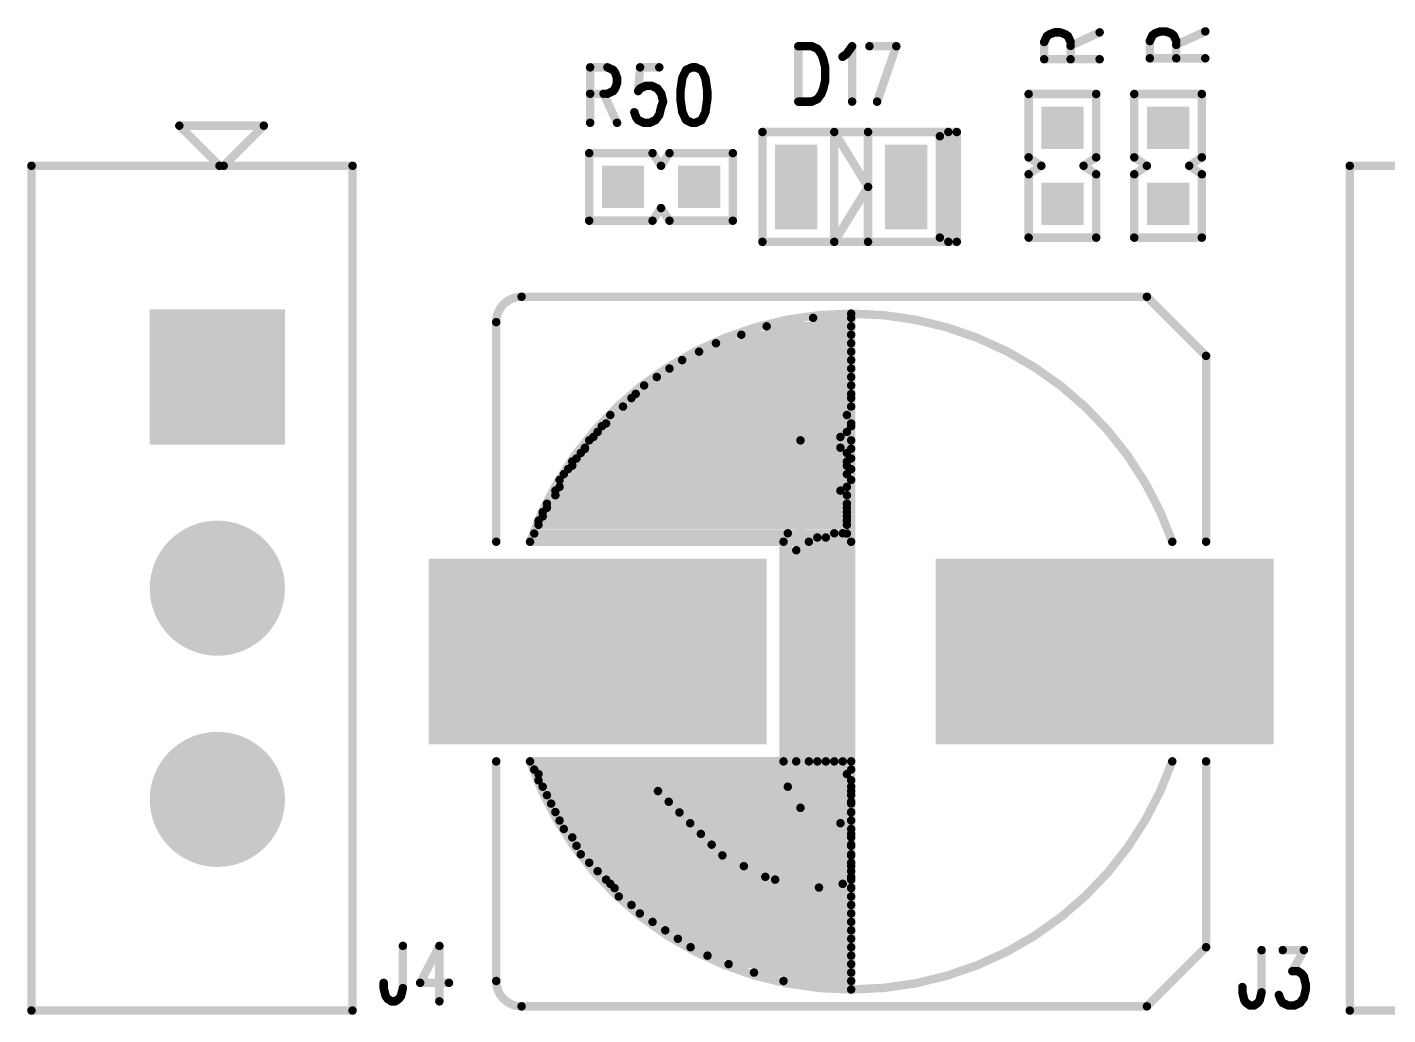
# Model space of a CAD drawing. Extents: x 100 to 144.1, y 92.5 to 144.1.
# Drawn here: x 112.25 to 128.35, y 100.95 to 112.64 of the extents above; entities that cross this region are included whole.
import ezdxf

# ---------------------------------------------------------------- set-up
doc = ezdxf.new("R2010")
doc.units = 0
doc.layers.get('0').update_dxf_attribs({"linetype": 'CONTINUOUS'})
doc.layers.add('MASK-TOP_PHO', color=1, linetype='CONTINUOUS')
doc.layers.add('SILK-TOP_PHO', color=5, linetype='CONTINUOUS')

# ---------------------------------------------------------------- blocks, each defined once
blk = doc.blocks.new('ROUND_1')
at = {"const_width": 0.050038}
blk.add_lwpolyline([(-0.025018, 0, 1), (0.025018, 0, 1)], format="xyb", close=True, dxfattribs=at)
blk = doc.blocks.new('SQUARE_16')
blk.add_solid([(0.250062, 0.250062), (0.250062, -0.250062), (-0.250062, 0.250062), (-0.250062, -0.250062)])
blk = doc.blocks.new('SQUARE_28')
blk.add_solid([(0.799972, 0.799972), (0.799972, -0.799972), (-0.799972, 0.799972), (-0.799972, -0.799972)])
blk = doc.blocks.new('ROUND_49')
at = {"const_width": 0.799972}
blk.add_lwpolyline([(-0.399986, 0, 1), (0.399986, 0, 1)], format="xyb", close=True, dxfattribs=at)
blk = doc.blocks.new('SQUARE_161')
blk.add_solid([(1.099946, 1.099946), (1.099946, -1.099946), (-1.099946, 1.099946), (-1.099946, -1.099946)])

msp = doc.modelspace()

# ---------------------------------------------------------------- linework, layer by layer
at = {"layer": 'MASK-TOP_PHO'}
for points, const_width in [([(121.350024, 110.499906), (121.350024, 111.000032)], 0.500124), ([(122.649996, 110.499906), (122.649996, 111.000032)], 0.500124), ([(118.100094, 105.24998), (119.899938, 105.24998)], 2.199892), ([(124.100082, 105.24998), (125.899926, 105.24998)], 2.199892)]:
    msp.add_lwpolyline(points, dxfattribs=dict(at, const_width=const_width))
at = {"layer": 'SILK-TOP_PHO', "const_width": 0.100076}
for points in [[(124.284486, 112.465866), (124.315728, 112.534192)], [(124.315728, 112.534192), (124.34697, 112.556798)], [(124.34697, 112.556798), (124.409454, 112.579658)], [(124.409454, 112.579658), (124.471938, 112.579658)], [(124.471938, 112.579658), (124.534422, 112.556798)], [(124.534422, 112.556798), (124.565664, 112.534192)], [(124.565664, 112.534192), (124.596906, 112.465866)], [(124.596906, 112.4204), (124.940568, 112.579658)], [(125.53442, 112.477296), (125.565662, 112.545368)], [(125.565662, 112.545368), (125.596904, 112.568228)], [(125.596904, 112.568228), (125.659388, 112.590834)], [(125.659388, 112.590834), (125.721872, 112.590834)], [(125.721872, 112.590834), (125.784356, 112.568228)], [(125.784356, 112.568228), (125.815598, 112.545368)], [(125.815598, 112.545368), (125.84684, 112.477296)], [(125.84684, 112.43183), (126.190502, 112.590834)], [(121.374916, 112.415574), (121.374916, 111.759492)], [(121.374916, 112.415574), (121.534174, 112.415574)], [(121.534174, 112.415574), (121.602246, 112.384332)], [(121.602246, 112.384332), (121.647712, 112.321848)], [(121.943114, 112.321848), (122.01144, 112.415574)], [(122.01144, 112.415574), (122.01144, 111.759492)], [(122.21591, 112.415574), (122.534172, 112.415574)], [(122.534172, 112.415574), (122.306842, 111.759492)], [(124.284486, 112.261396), (124.284486, 112.465866)], [(124.596906, 112.465866), (124.596906, 112.261396)], [(125.53442, 112.272826), (125.53442, 112.477296)], [(125.84684, 112.477296), (125.84684, 112.272826)], [(121.647712, 112.321848), (121.670572, 112.259364)], [(121.670572, 112.259364), (121.693178, 112.165638)], [(121.897648, 112.290606), (121.943114, 112.321848)], [(124.284486, 112.261396), (124.940568, 112.261396)], [(125.53442, 112.272826), (126.190502, 112.272826)], [(118.91137, 112.165638), (118.91137, 111.509302)], [(118.91137, 112.165638), (119.11584, 112.165638)], [(119.11584, 112.165638), (119.184166, 112.134396)], [(119.184166, 112.134396), (119.206772, 112.103154)], [(119.206772, 112.103154), (119.229632, 112.04067)], [(119.229632, 112.04067), (119.229632, 111.978186)], [(119.502174, 112.165638), (119.479568, 111.88446)], [(119.729504, 112.165638), (119.502174, 112.165638)], [(120.0023, 112.04067), (119.97944, 111.88446)], [(120.047766, 112.134396), (120.0023, 112.04067)], [(120.115838, 112.165638), (120.047766, 112.134396)], [(120.161304, 112.165638), (120.115838, 112.165638)], [(120.22963, 112.134396), (120.161304, 112.165638)], [(120.275096, 112.04067), (120.22963, 112.134396)], [(120.297702, 111.88446), (120.275096, 112.04067)], [(121.693178, 112.009428), (121.670572, 111.915702)], [(121.693178, 112.165638), (121.693178, 112.009428)], [(119.11584, 111.853218), (118.91137, 111.853218)], [(119.070374, 111.853218), (119.229632, 111.509302)], [(119.184166, 111.88446), (119.11584, 111.853218)], [(119.206772, 111.915702), (119.184166, 111.88446)], [(119.229632, 111.978186), (119.206772, 111.915702)], [(119.479568, 111.88446), (119.502174, 111.915702)], [(119.502174, 111.915702), (119.5705, 111.946944)], [(119.5705, 111.946944), (119.638572, 111.946944)], [(119.638572, 111.946944), (119.706898, 111.915702)], [(119.706898, 111.915702), (119.752364, 111.853218)], [(119.752364, 111.853218), (119.77497, 111.759492)], [(119.97944, 111.88446), (119.97944, 111.790734)], [(120.297702, 111.790734), (120.297702, 111.88446)], [(121.647712, 111.853218), (121.602246, 111.790734)], [(121.670572, 111.915702), (121.647712, 111.853218)], [(124.899928, 111.849916), (124.100082, 111.849916)], [(124.100082, 111.849916), (124.100082, 111.100108)], [(124.899928, 111.100108), (124.899928, 111.849916)], [(126.150116, 111.849916), (125.350016, 111.849916)], [(125.350016, 111.849916), (125.350016, 111.100108)], [(126.150116, 111.100108), (126.150116, 111.849916)], [(119.752364, 111.696754), (119.729504, 111.603028)], [(119.77497, 111.759492), (119.752364, 111.696754)], [(119.97944, 111.790734), (120.0023, 111.63427)], [(120.275096, 111.63427), (120.297702, 111.790734)], [(121.534174, 111.759492), (121.374916, 111.759492)], [(121.602246, 111.790734), (121.534174, 111.759492)], [(119.456708, 111.571786), (119.434102, 111.63427)], [(119.479568, 111.540544), (119.456708, 111.571786)], [(119.54764, 111.509302), (119.479568, 111.540544)], [(119.684038, 111.540544), (119.615966, 111.509302)], [(119.729504, 111.603028), (119.684038, 111.540544)], [(120.0023, 111.63427), (120.047766, 111.540544)], [(120.047766, 111.540544), (120.115838, 111.509302)], [(120.161304, 111.509302), (120.22963, 111.540544)], [(120.22963, 111.540544), (120.275096, 111.63427)], [(114.525044, 111.000032), (114.050064, 111.475012)], [(114.050064, 111.475012), (115.050062, 111.475012)], [(115.050062, 111.475012), (114.575082, 111.000032)], [(119.615966, 111.509302), (119.54764, 111.509302)], [(120.115838, 111.509302), (120.161304, 111.509302)], [(120.949974, 110.10011), (120.949974, 111.400082)], [(120.949974, 111.400082), (123.150122, 111.400082)], [(122.199908, 110.750096), (121.800112, 111.400082)], [(121.800112, 111.400082), (121.800112, 110.10011)], [(122.199908, 110.10011), (122.199908, 111.400082)], [(122.199908, 111.400082), (123.249944, 111.400082)], [(123.150122, 111.400082), (123.150122, 110.10011)], [(123.249944, 111.400082), (123.249944, 110.10011)], [(123.050046, 110.149894), (123.050046, 111.350044)], [(119.650002, 111.149892), (118.89994, 111.149892)], [(118.89994, 111.149892), (118.89994, 110.350046)], [(119.750078, 111.000032), (119.650002, 111.149892)], [(119.8499, 111.149892), (119.750078, 111.000032)], [(120.599962, 111.149892), (119.8499, 111.149892)], [(120.599962, 110.350046), (120.599962, 111.149892)], [(124.100082, 111.100108), (124.249942, 111.000032)], [(124.750068, 111.000032), (124.899928, 111.100108)], [(125.350016, 111.100108), (125.499876, 111.000032)], [(126.000002, 111.000032), (126.150116, 111.100108)], [(112.300004, 111.000032), (116.100098, 111.000032)], [(112.300004, 101.000052), (112.300004, 111.000032)], [(116.100098, 111.000032), (116.100098, 101.000052)], [(124.249942, 111.000032), (124.100082, 110.899956)], [(124.100082, 110.899956), (124.100082, 110.149894)], [(124.899928, 110.899956), (124.750068, 111.000032)], [(124.899928, 110.149894), (124.899928, 110.899956)], [(125.499876, 111.000032), (125.350016, 110.899956)], [(125.350016, 110.899956), (125.350016, 110.149894)], [(126.150116, 110.899956), (126.000002, 111.000032)], [(126.150116, 110.149894), (126.150116, 110.899956)], [(127.899922, 101.000052), (127.899922, 111.000032)], [(127.899922, 111.000032), (131.700016, 111.000032)], [(121.800112, 110.10011), (122.199908, 110.750096)], [(119.650002, 110.350046), (119.750078, 110.499906)], [(119.750078, 110.499906), (119.8499, 110.350046)], [(118.89994, 110.350046), (119.650002, 110.350046)], [(119.8499, 110.350046), (120.599962, 110.350046)], [(123.150122, 110.10011), (120.949974, 110.10011)], [(123.249944, 110.10011), (122.199908, 110.10011)], [(124.100082, 110.149894), (124.899928, 110.149894)], [(125.350016, 110.149894), (126.150116, 110.149894)], [(125.499876, 109.450124), (118.100094, 109.450124)], [(126.1999, 108.7501), (125.499876, 109.450124)], [(117.80012, 109.149896), (117.80012, 106.549952)], [(122.00001, 109.199934), (121.549922, 109.199934)], [(122.00001, 109.249972), (122.00001, 101.249988)], [(122.00001, 109.000036), (120.700038, 109.000036)], [(122.00001, 109.100112), (121.000012, 109.100112)], [(122.00001, 108.799884), (120.199912, 108.799884)], [(122.00001, 108.89996), (120.400064, 108.89996)], [(122.00001, 108.700062), (120.000014, 108.700062)], [(126.1999, 106.549952), (126.1999, 108.7501)], [(122.00001, 108.49991), (119.70004, 108.49991)], [(122.00001, 108.599986), (119.8499, 108.599986)], [(122.00001, 108.400088), (119.549926, 108.400088)], [(122.00001, 108.149898), (119.29999, 108.149898)], [(122.00001, 108.249974), (119.400066, 108.249974)], [(122.00001, 108.300012), (119.450104, 108.300012)], [(119.149876, 108.050076), (121.949972, 108.050076)], [(119.000016, 107.849924), (121.949972, 107.849924)], [(122.00001, 107.91698), (119.050054, 107.91698)], [(122.00001, 107.95), (119.100092, 107.95)], [(121.87301, 107.66298), (118.849902, 107.66298)], [(122.00001, 107.750102), (118.89994, 107.750102)], [(121.87301, 107.78998), (118.949978, 107.78998)], [(121.400062, 107.750102), (121.400062, 103.400098)], [(121.949972, 107.499912), (118.700042, 107.499912)], [(122.00001, 107.53598), (118.75008, 107.53598)], [(118.800118, 107.599988), (121.949972, 107.599988)], [(122.00001, 107.650026), (118.849902, 107.650026)], [(118.599966, 107.350052), (121.949972, 107.350052)], [(122.00001, 107.40898), (118.650004, 107.40898)], [(118.700042, 107.449874), (121.949972, 107.449874)], [(122.00001, 107.28198), (118.549928, 107.28198)], [(121.949972, 107.199938), (118.549928, 107.199938)], [(121.87301, 107.15498), (118.49989, 107.15498)], [(118.49989, 107.100116), (121.949972, 107.100116)], [(121.949972, 106.899964), (118.35003, 106.899964)], [(121.949972, 107.00004), (118.400068, 107.00004)], [(121.94921, 106.95178), (118.400068, 106.95178)], [(121.94921, 106.79938), (118.299992, 106.79938)], [(118.299992, 106.750104), (121.949972, 106.750104)], [(118.35003, 106.849926), (121.949972, 106.849926)], [(118.199916, 106.549952), (122.00001, 106.549952)], [(121.94921, 106.64698), (118.249954, 106.64698)], [(121.19991, 106.549952), (121.19991, 103.950008)], [(121.249948, 106.650028), (121.249948, 103.650034)], [(121.499884, 106.549952), (121.499884, 103.950008)], [(121.59996, 106.59999), (121.59996, 103.950008)], [(121.700036, 106.59999), (121.700036, 103.950008)], [(121.800112, 106.650028), (121.800112, 103.950008)], [(121.899934, 106.650028), (121.899934, 103.950008)], [(121.350024, 106.449876), (121.350024, 103.950008)], [(117.80012, 103.950008), (117.80012, 101.350064)], [(118.199916, 103.950008), (122.00001, 103.950008)], [(122.00001, 103.85298), (118.249954, 103.85298)], [(121.949972, 103.799894), (118.299992, 103.799894)], [(126.1999, 101.750114), (126.1999, 103.950008)], [(122.00001, 103.72598), (118.299992, 103.72598)], [(118.35003, 103.650034), (122.00001, 103.650034)], [(122.00001, 103.549958), (118.400068, 103.549958)], [(122.00001, 103.59898), (119.71401, 103.59898)], [(122.00001, 103.449882), (118.450106, 103.449882)], [(118.49989, 103.35006), (122.00001, 103.35006)], [(122.00001, 103.47198), (119.84101, 103.47198)], [(122.00001, 103.34498), (119.96801, 103.34498)], [(122.00001, 103.249984), (118.549928, 103.249984)], [(121.87301, 103.21798), (120.09501, 103.21798)], [(118.599966, 103.149908), (122.00001, 103.149908)], [(122.00001, 103.050086), (118.700042, 103.050086)], [(122.00001, 103.09098), (120.22201, 103.09098)], [(118.75008, 102.95001), (122.00001, 102.95001)], [(122.00001, 102.849934), (118.800118, 102.849934)], [(122.00001, 102.96398), (120.34901, 102.96398)], [(122.00001, 102.83698), (120.47601, 102.83698)], [(118.89994, 102.750112), (122.00001, 102.750112)], [(122.00001, 102.70998), (120.73001, 102.70998)], [(122.00001, 102.650036), (119.000016, 102.650036)], [(119.100092, 102.54996), (122.00001, 102.54996)], [(122.00001, 102.58298), (120.98401, 102.58298)], [(122.00001, 102.54996), (121.100088, 102.54996)], [(119.149876, 102.499922), (121.899934, 102.499922)], [(122.00001, 102.449884), (119.199914, 102.449884)], [(122.00001, 102.350062), (119.249952, 102.350062)], [(122.00001, 102.45598), (121.61901, 102.45598)], [(122.00001, 102.249986), (119.400066, 102.249986)], [(122.00001, 102.14991), (119.499888, 102.14991)], [(122.00001, 102.050088), (119.650002, 102.050088)], [(122.00001, 101.950012), (119.800116, 101.950012)], [(116.695474, 101.765608), (116.695474, 101.265736)], [(117.127274, 101.765608), (116.899944, 101.32822)], [(117.127274, 101.765608), (117.127274, 101.109272)], [(122.00001, 101.849936), (119.949976, 101.849936)], [(122.00001, 101.750114), (120.10009, 101.750114)], [(125.499876, 101.05009), (126.1999, 101.750114)], [(126.856744, 101.71557), (126.856744, 101.215698)], [(127.106934, 101.71557), (127.35687, 101.71557)], [(127.35687, 101.71557), (127.220472, 101.465634)], [(122.00001, 101.650038), (120.299988, 101.650038)], [(122.00001, 101.549962), (120.549924, 101.549962)], [(122.00001, 101.449886), (120.849898, 101.449886)], [(127.220472, 101.465634), (127.288544, 101.465634)], [(127.288544, 101.465634), (127.33401, 101.434392)], [(127.33401, 101.434392), (127.35687, 101.40315)], [(127.35687, 101.40315), (127.379476, 101.309424)], [(116.468144, 101.265736), (116.468144, 101.32822)], [(116.491004, 101.171756), (116.468144, 101.265736)], [(116.695474, 101.265736), (116.672614, 101.171756)], [(116.899944, 101.32822), (117.240812, 101.32822)], [(122.00001, 101.350064), (121.19991, 101.350064)], [(126.629668, 101.215698), (126.629668, 101.278182)], [(127.379476, 101.24694), (127.35687, 101.153214)], [(127.379476, 101.309424), (127.379476, 101.24694)], [(116.51361, 101.140514), (116.491004, 101.171756)], [(116.559076, 101.109272), (116.51361, 101.140514)], [(116.604542, 101.109272), (116.559076, 101.109272)], [(116.650008, 101.140514), (116.604542, 101.109272)], [(116.672614, 101.171756), (116.650008, 101.140514)], [(126.652274, 101.121972), (126.629668, 101.215698)], [(126.67488, 101.09073), (126.652274, 101.121972)], [(126.720346, 101.059488), (126.67488, 101.09073)], [(126.765812, 101.059488), (126.720346, 101.059488)], [(126.811278, 101.09073), (126.765812, 101.059488)], [(126.834138, 101.121972), (126.811278, 101.09073)], [(126.856744, 101.215698), (126.834138, 101.121972)], [(127.084074, 101.121972), (127.061468, 101.184456)], [(127.106934, 101.09073), (127.084074, 101.121972)], [(127.175006, 101.059488), (127.106934, 101.09073)], [(127.243078, 101.059488), (127.175006, 101.059488)], [(127.311404, 101.09073), (127.243078, 101.059488)], [(127.35687, 101.153214), (127.311404, 101.09073)], [(116.100098, 101.000052), (112.300004, 101.000052)], [(118.100094, 101.05009), (125.499876, 101.05009)], [(131.700016, 101.000052), (127.899922, 101.000052)]]:
    msp.add_lwpolyline(points, dxfattribs=at)
for points in [[(118.100094, 109.450124, 0.4142155), (117.80012, 109.149896)], [(125.800104, 106.549698, 0.7106617), (118.199916, 106.549698)], [(118.199916, 103.950262, 0.7106617), (125.800104, 103.950262)], [(117.80012, 101.350064, 0.4142136), (118.100094, 101.05009)]]:
    msp.add_lwpolyline(points, format="xyb", dxfattribs=at)

# ---------------------------------------------------------------- block references
at = {"layer": 'MASK-TOP_PHO'}
for name, p in [('SQUARE_16', (124.499878, 111.45012)), ('SQUARE_16', (125.750066, 111.45012)), ('SQUARE_16', (121.350024, 111.000032)), ('SQUARE_16', (122.649996, 111.000032)), ('SQUARE_16', (119.29999, 110.750096)), ('SQUARE_16', (120.199912, 110.750096)), ('SQUARE_16', (124.499878, 110.549944)), ('SQUARE_16', (125.750066, 110.549944)), ('SQUARE_16', (121.350024, 110.499906)), ('SQUARE_16', (122.649996, 110.499906)), ('SQUARE_28', (114.499898, 108.49991)), ('ROUND_49', (114.499898, 106.000042)), ('SQUARE_161', (118.100094, 105.24998)), ('SQUARE_161', (119.899938, 105.24998)), ('SQUARE_161', (124.100082, 105.24998)), ('SQUARE_161', (125.899926, 105.24998)), ('ROUND_49', (114.499898, 103.49992))]:
    msp.add_blockref(name, p, dxfattribs=at)
at = {"layer": 'SILK-TOP_PHO'}
for p in [(124.315728, 112.534192), (124.34697, 112.556798), (124.409454, 112.579658), (124.471938, 112.579658), (124.534422, 112.556798), (124.565664, 112.534192), (124.940568, 112.579658), (125.565662, 112.545368), (125.596904, 112.568228), (125.659388, 112.590834), (125.721872, 112.590834), (125.784356, 112.568228), (125.815598, 112.545368), (126.190502, 112.590834), (121.374916, 112.415574), (121.374916, 112.415574), (121.534174, 112.415574), (121.602246, 112.384332), (122.01144, 112.415574), (122.21591, 112.415574), (122.534172, 112.415574), (122.534172, 112.415574), (124.284486, 112.465866), (124.596906, 112.465866), (124.596906, 112.4204), (125.53442, 112.477296), (125.84684, 112.477296), (125.84684, 112.43183), (121.647712, 112.321848), (121.670572, 112.259364), (121.897648, 112.290606), (121.943114, 112.321848), (124.284486, 112.261396), (124.284486, 112.261396), (124.596906, 112.261396), (124.940568, 112.261396), (125.53442, 112.272826), (125.53442, 112.272826), (125.84684, 112.272826), (126.190502, 112.272826), (118.91137, 112.165638), (118.91137, 112.165638), (119.11584, 112.165638), (119.184166, 112.134396), (119.206772, 112.103154), (119.229632, 112.04067), (119.502174, 112.165638), (119.729504, 112.165638), (120.0023, 112.04067), (120.047766, 112.134396), (120.115838, 112.165638), (120.115838, 112.165638), (120.161304, 112.165638), (120.22963, 112.134396), (120.275096, 112.04067), (121.693178, 112.165638), (121.693178, 112.009428), (118.91137, 111.853218), (119.070374, 111.853218), (119.11584, 111.853218), (119.184166, 111.88446), (119.206772, 111.915702), (119.229632, 111.978186), (119.479568, 111.88446), (119.502174, 111.915702), (119.5705, 111.946944), (119.638572, 111.946944), (119.706898, 111.915702), (119.752364, 111.853218), (119.97944, 111.88446), (120.297702, 111.88446), (121.647712, 111.853218), (121.670572, 111.915702), (124.100082, 111.849916), (124.899928, 111.849916), (125.350016, 111.849916), (126.150116, 111.849916), (126.150116, 111.849916), (119.752364, 111.696754), (119.77497, 111.759492), (119.97944, 111.790734), (120.297702, 111.790734), (121.374916, 111.759492), (121.374916, 111.759492), (121.534174, 111.759492), (121.602246, 111.790734), (122.01144, 111.759492), (122.306842, 111.759492), (119.434102, 111.63427), (119.456708, 111.571786), (119.479568, 111.540544), (119.684038, 111.540544), (119.729504, 111.603028), (120.0023, 111.63427), (120.047766, 111.540544), (120.22963, 111.540544), (120.275096, 111.63427), (114.050064, 111.475012), (115.050062, 111.475012), (118.91137, 111.509302), (119.229632, 111.509302), (119.54764, 111.509302), (119.615966, 111.509302), (120.115838, 111.509302), (120.161304, 111.509302), (120.949974, 111.400082), (121.800112, 111.400082), (122.199908, 111.400082), (123.150122, 111.400082), (123.249944, 111.400082), (123.050046, 111.350044), (118.89994, 111.149892), (119.650002, 111.149892), (119.8499, 111.149892), (120.599962, 111.149892), (124.100082, 111.100108), (124.899928, 111.100108), (125.350016, 111.100108), (126.150116, 111.100108), (112.300004, 111.000032), (112.300004, 111.000032), (114.525044, 111.000032), (114.575082, 111.000032), (116.100098, 111.000032), (119.750078, 111.000032), (124.100082, 110.899956), (124.249942, 111.000032), (124.750068, 111.000032), (124.899928, 110.899956), (125.350016, 110.899956), (125.499876, 111.000032), (126.000002, 111.000032), (126.150116, 110.899956), (127.899922, 111.000032), (122.199908, 110.750096), (119.750078, 110.499906), (118.89994, 110.350046), (119.650002, 110.350046), (119.8499, 110.350046), (120.599962, 110.350046), (120.599962, 110.350046), (120.949974, 110.10011), (121.800112, 110.10011), (121.800112, 110.10011), (122.199908, 110.10011), (123.050046, 110.149894), (123.150122, 110.10011), (123.150122, 110.10011), (123.249944, 110.10011), (123.249944, 110.10011), (124.100082, 110.149894), (124.100082, 110.149894), (124.899928, 110.149894), (125.350016, 110.149894), (126.150116, 110.149894), (118.100094, 109.450124), (118.100094, 109.450124), (125.499876, 109.450124), (117.80012, 109.149896), (117.80012, 109.149896), (121.549922, 109.199934), (122.00001, 109.249972), (122.00001, 109.199934), (120.700038, 109.000036), (121.000012, 109.100112), (122.00001, 109.100112), (122.00001, 109.000036), (120.199912, 108.799884), (120.400064, 108.89996), (122.00001, 108.89996), (122.00001, 108.799884), (120.000014, 108.700062), (122.00001, 108.700062), (126.1999, 108.7501), (119.70004, 108.49991), (119.8499, 108.599986), (122.00001, 108.599986), (122.00001, 108.49991), (119.549926, 108.400088), (122.00001, 108.400088), (119.29999, 108.149898), (119.400066, 108.249974), (119.450104, 108.300012), (122.00001, 108.300012), (122.00001, 108.249974), (122.00001, 108.149898), (119.149876, 108.050076), (121.949972, 108.050076), (119.000016, 107.849924), (119.050054, 107.91698), (119.100092, 107.95), (121.949972, 107.849924), (122.00001, 107.95), (122.00001, 107.91698), (118.849902, 107.66298), (118.89994, 107.750102), (118.949978, 107.78998), (121.400062, 107.750102), (121.87301, 107.78998), (121.87301, 107.66298), (122.00001, 107.750102), (118.700042, 107.499912), (118.75008, 107.53598), (118.800118, 107.599988), (118.849902, 107.650026), (121.949972, 107.599988), (121.949972, 107.499912), (122.00001, 107.650026), (122.00001, 107.53598), (118.599966, 107.350052), (118.650004, 107.40898), (118.700042, 107.449874), (121.949972, 107.449874), (121.949972, 107.350052), (122.00001, 107.40898), (118.549928, 107.28198), (118.549928, 107.199938), (121.949972, 107.199938), (122.00001, 107.28198), (118.49989, 107.15498), (118.49989, 107.100116), (121.87301, 107.15498), (121.949972, 107.100116), (118.35003, 106.899964), (118.400068, 107.00004), (118.400068, 106.95178), (121.94921, 106.95178), (121.949972, 107.00004), (121.949972, 106.899964), (118.299992, 106.79938), (118.299992, 106.750104), (118.35003, 106.849926), (121.94921, 106.79938), (121.949972, 106.849926), (121.949972, 106.750104), (117.80012, 106.549952), (118.199916, 106.549952), (118.199916, 106.549698), (118.249954, 106.64698), (121.19991, 106.549952), (121.249948, 106.650028), (121.499884, 106.549952), (121.59996, 106.59999), (121.700036, 106.59999), (121.800112, 106.650028), (121.899934, 106.650028), (121.94921, 106.64698), (122.00001, 106.549952), (125.800104, 106.549698), (126.1999, 106.549952), (121.350024, 106.449876), (117.80012, 103.950008), (118.199916, 103.950262), (118.199916, 103.950008), (118.249954, 103.85298), (118.299992, 103.799894), (121.19991, 103.950008), (121.350024, 103.950008), (121.499884, 103.950008), (121.59996, 103.950008), (121.700036, 103.950008), (121.800112, 103.950008), (121.899934, 103.950008), (121.949972, 103.799894), (122.00001, 103.950008), (122.00001, 103.85298), (125.800104, 103.950262), (126.1999, 103.950008), (118.299992, 103.72598), (118.35003, 103.650034), (121.249948, 103.650034), (122.00001, 103.72598), (122.00001, 103.650034), (118.400068, 103.549958), (119.71401, 103.59898), (122.00001, 103.59898), (122.00001, 103.549958), (118.450106, 103.449882), (118.49989, 103.35006), (119.84101, 103.47198), (119.96801, 103.34498), (121.400062, 103.400098), (122.00001, 103.47198), (122.00001, 103.449882), (122.00001, 103.35006), (122.00001, 103.34498), (118.549928, 103.249984), (120.09501, 103.21798), (121.87301, 103.21798), (122.00001, 103.249984), (118.599966, 103.149908), (118.700042, 103.050086), (120.22201, 103.09098), (122.00001, 103.149908), (122.00001, 103.09098), (122.00001, 103.050086), (118.75008, 102.95001), (118.800118, 102.849934), (120.34901, 102.96398), (120.47601, 102.83698), (122.00001, 102.96398), (122.00001, 102.95001), (122.00001, 102.849934), (122.00001, 102.83698), (118.89994, 102.750112), (120.73001, 102.70998), (122.00001, 102.750112), (122.00001, 102.70998), (119.000016, 102.650036), (119.100092, 102.54996), (120.98401, 102.58298), (121.100088, 102.54996), (122.00001, 102.650036), (122.00001, 102.58298), (122.00001, 102.54996), (122.00001, 102.54996), (119.149876, 102.499922), (119.199914, 102.449884), (119.249952, 102.350062), (121.61901, 102.45598), (121.899934, 102.499922), (122.00001, 102.45598), (122.00001, 102.449884), (122.00001, 102.350062), (119.400066, 102.249986), (122.00001, 102.249986), (119.499888, 102.14991), (119.650002, 102.050088), (122.00001, 102.14991), (122.00001, 102.050088), (119.800116, 101.950012), (122.00001, 101.950012), (116.695474, 101.765608), (117.127274, 101.765608), (117.127274, 101.765608), (119.949976, 101.849936), (120.10009, 101.750114), (122.00001, 101.849936), (122.00001, 101.750114), (126.1999, 101.750114), (126.856744, 101.71557), (127.106934, 101.71557), (127.35687, 101.71557), (120.299988, 101.650038), (120.549924, 101.549962), (122.00001, 101.650038), (122.00001, 101.549962), (120.849898, 101.449886), (122.00001, 101.449886), (127.220472, 101.465634), (127.288544, 101.465634), (127.33401, 101.434392), (127.35687, 101.40315), (116.468144, 101.32822), (116.468144, 101.265736), (116.695474, 101.265736), (116.899944, 101.32822), (117.240812, 101.32822), (117.80012, 101.350064), (117.80012, 101.350064), (121.19991, 101.350064), (122.00001, 101.350064), (122.00001, 101.249988), (126.629668, 101.278182), (127.379476, 101.309424), (127.379476, 101.24694), (116.491004, 101.171756), (116.51361, 101.140514), (116.559076, 101.109272), (116.604542, 101.109272), (116.650008, 101.140514), (116.672614, 101.171756), (117.127274, 101.109272), (126.629668, 101.215698), (126.652274, 101.121972), (126.67488, 101.09073), (126.720346, 101.059488), (126.765812, 101.059488), (126.811278, 101.09073), (126.834138, 101.121972), (126.856744, 101.215698), (127.061468, 101.184456), (127.084074, 101.121972), (127.106934, 101.09073), (127.175006, 101.059488), (127.243078, 101.059488), (127.311404, 101.09073), (127.35687, 101.153214), (112.300004, 101.000052), (116.100098, 101.000052), (118.100094, 101.05009), (118.100094, 101.05009), (125.499876, 101.05009), (127.899922, 101.000052)]:
    msp.add_blockref('ROUND_1', p, dxfattribs=at)

doc.saveas('drawing.dxf')
